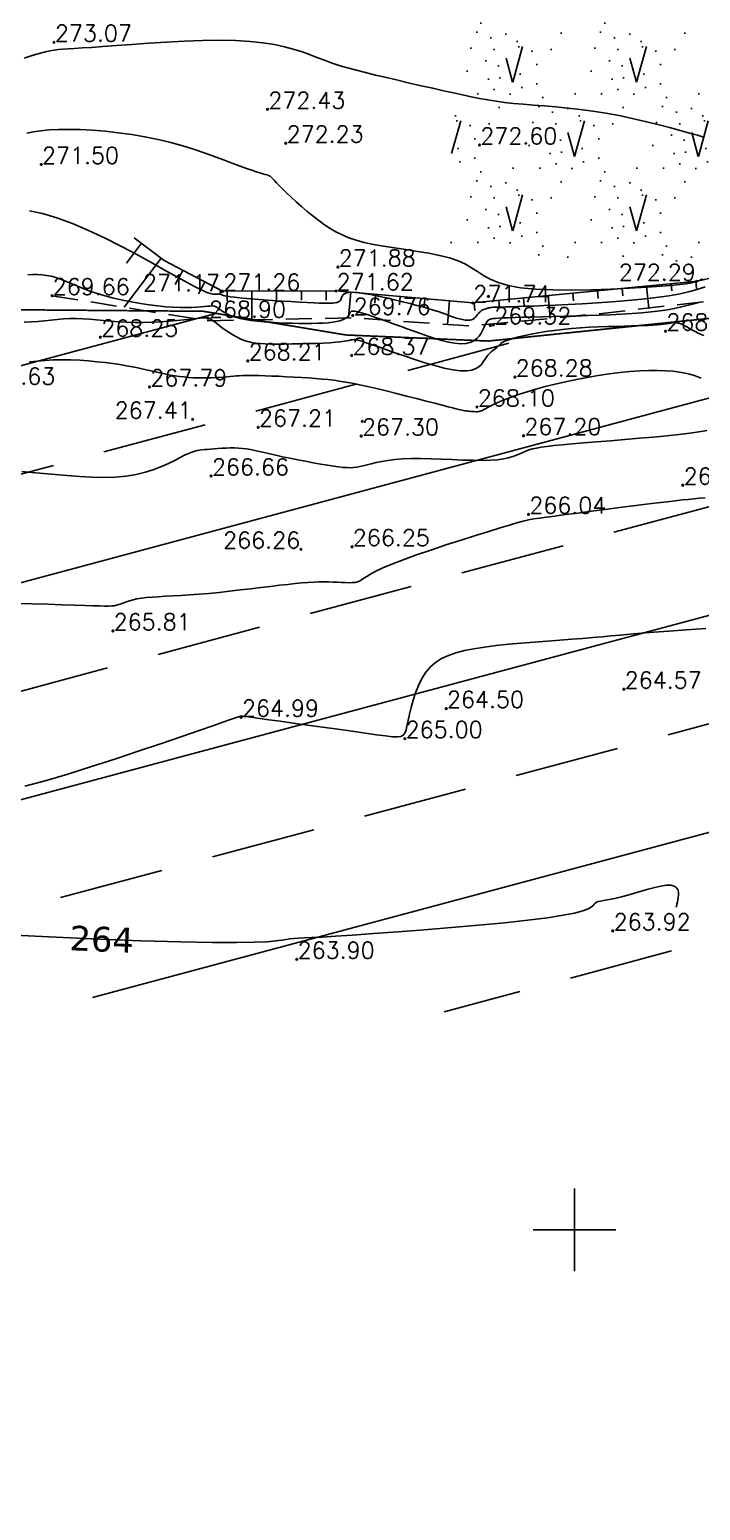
# Model space of a CAD drawing. Extents: x 524954 to 526204, y 9523489 to 9524010.
# Drawn here: x 525867 to 525907.6, y 9523583 to 9523672.7 of the extents above; entities that cross this region are included whole.
import ezdxf
from ezdxf.enums import TextEntityAlignment as Align

# ---------------------------------------------------------------- set-up
doc = ezdxf.new("R2010")
doc.units = 0
doc.header["$PDMODE"] = 33
doc.header["$PDSIZE"] = 0.1
doc.linetypes.add('ACAD_ISO12W100', pattern=[21, 12, -3, 0, -3, 0, -3])
doc.linetypes.add('CACHE2', pattern=[4.7625, 3.175, -1.5875])
for name, color, linetype in [('Bas_Talus', 40, 'CACHE2'), ('Bord Fleuve', 4, 'ACAD_ISO12W100'), ('Carroyage', 7, 'Continuous'), ('CN_01_00', 3, 'Continuous'), ('CN_02_00', 4, 'Continuous'), ('CN_05_00', 6, 'Continuous'), ('CN_10_00', 1, 'Continuous'), ('Cotation Courbes de niveau', 7, 'Continuous'), ('Haut_Talus', 30, 'Continuous'), ('Talus', 2, 'Continuous'), ('TopoAlt', 3, 'Continuous'), ('TOPOJIS', 7, 'Continuous'), ('Végétation_Plantation', 70, 'Continuous')]:
    doc.layers.add(name, color=color, linetype=linetype)
doc.styles.add('Simplex 1.0', font='Simplex.shx', dxfattribs={"width": 0.99, "height": 1})
doc.styles.add('Verdana 1.0', font='verdana.ttf', dxfattribs={"width": 0.99, "height": 1})

# ---------------------------------------------------------------- blocks, each defined once
blk = doc.blocks.new('TCPOINT M')
at = {"color": 0}
blk.add_point((0, 0), dxfattribs=at)
at = {"layer": 'TopoAlt', "style": 'Simplex 1.0', "width": 0.99}
blk.add_attdef('ALT', (0.15, 0.15), '', height=1, dxfattribs=at)

msp = doc.modelspace()

# ---------------------------------------------------------------- hatches: boundary and pattern name
at = {"layer": 'Bord Fleuve', "ltscale": 0.5}
h = msp.add_hatch(dxfattribs=at)
h.set_pattern_fill('ANSI33', color=256, scale=2, angle=330, style=0)
h.paths.add_polyline_path([(526101.715, 9523771.778), (526101.498, 9523728.689), (526067.042, 9523702.1), (526048.223, 9523678.528), (526031.816, 9523676.184), (526027.837, 9523671.249), (526016.46, 9523661.911), (526012.684, 9523655.259), (526010.342, 9523652.337), (526009.349, 9523649.826), (526002.836, 9523644.901), (526001.359, 9523638.704), (525998.552, 9523634.868), (525992.641, 9523630.59), (525971.373, 9523621.771), (525946.333, 9523622.282), (525936.503, 9523619.892), (525930.695, 9523617.923), (525919.699, 9523615.395), (525895.841, 9523612.948), (525885.599, 9523613.628), (525875.196, 9523613.421), (525867.372, 9523614.558), (525859.164, 9523613.749), (525850.68, 9523611.584), (525842.877, 9523609.413), (525834.137, 9523605.724), (525821.783, 9523602.11), (525815.903, 9523600.185), (525796.184, 9523594.113), (525774.026, 9523585.199), (525767.099, 9523581.761), (525763.989, 9523580.32), (525760.33, 9523578.539), (525748.039, 9523572.413), (525744.059, 9523571.766), (525739.195, 9523569.005), (525726.381, 9523563.785), (525719.788, 9523561.814), (525707.248, 9523554.536), (525700.147, 9523552.212), (525692.212, 9523549.16), (525674.921, 9523545.702), (525662.522, 9523542.332), (525644.942, 9523541.016), (525635.899, 9523540.053), (525621.612, 9523536.522), (525609.298, 9523533.789), (525593.484, 9523529.477), (525590.482, 9523529.837), (525587.338, 9523528.188), (525575.413, 9523524.864), (525573.541, 9523524.376), (525537.559, 9523507.804), (525536.053, 9523507.312), (525509.961, 9523500.658), (525472.702, 9523501.018), (525453.195, 9523495.13), (525425.264, 9523493.316), (525409.725, 9523500.229), (525383.624, 9523517.145), (525374.857, 9523528.592), (525397.503, 9523550.219), (525408.728, 9523544.096), (525423.511, 9523536.311), (525445.736, 9523537.578), (525453.966, 9523539.782), (525464.454, 9523546.087), (525473.153, 9523547.827), (525482.046, 9523548.599), (525491.438, 9523548.246), (525499.251, 9523546.152), (525510.455, 9523545.914), (525524.182, 9523548.573), (525533.752, 9523550.446), (525539.312, 9523550.42), (525543.959, 9523554.529), (525548.966, 9523556.567), (525556.157, 9523559.482), (525565.701, 9523562.659), (525575.687, 9523565.927), (525586.045, 9523569.089), (525592.726, 9523570.833), (525599.232, 9523573.013), (525615.849, 9523577.326), (525625.16, 9523582.583), (525628.685, 9523586.517), (525632.523, 9523586.625), (525648.079, 9523583.088), (525655.429, 9523583.638), (525665.347, 9523586.334), (525670.505, 9523587.365), (525674.974, 9523592.31), (525681.363, 9523595.427), (525690.374, 9523596.897), (525696.726, 9523596.667), (525703.112, 9523600.372), (525712.502, 9523603.181), (525720.951, 9523606.622), (525729.973, 9523611.744), (525735.094, 9523612.577), (525741.896, 9523615.967), (525746.088, 9523618.007), (525749.05, 9523619.379), (525756.94, 9523623.296), (525766.831, 9523627.898), (525804.249, 9523638.101), (525817.576, 9523642.025), (525828.432, 9523644.919), (525839.805, 9523649.896), (525846.166, 9523651.166), (525855.839, 9523655.822), (525867.776, 9523655.711), (525877.503, 9523655.632), (525886.144, 9523654.198), (525894.786, 9523653.829), (525911.157, 9523655.506), (525918.652, 9523656.801), (525925.004, 9523658.249), (525933.183, 9523660.832), (525939.613, 9523663.374), (525944.509, 9523665.893), (525950.393, 9523669.022), (525957.623, 9523672.73), (525962.986, 9523676.276), (525970.165, 9523679.965), (525973.599, 9523682.924), (525976.261, 9523684.646), (525980.145, 9523686.246), (525987.591, 9523689.162), (525991.967, 9523692.966), (525998.543, 9523697.851), (526003.542, 9523703.73), (526012.581, 9523711.677), (526026.66, 9523716.709), (526030.85, 9523726.011), (526046.387, 9523740.613), (526052.355, 9523745.599), (526061.927, 9523759.011), (526073.275, 9523760.379), (526077.818, 9523761.95), (526083.981, 9523762.217)])
h.paths.add_polyline_path([(525512.661, 9523516.101), (525534.357, 9523523.257), (525535.319, 9523520.342), (525513.623, 9523513.186)], flags=24)
h.paths.add_polyline_path([(525743.331, 9523593.045), (525764.315, 9523602.078), (525765.529, 9523599.259), (525744.545, 9523590.226)], flags=24)
h.paths.add_polyline_path([(525983.194, 9523662.071), (526001.508, 9523675.73), (526003.343, 9523673.269), (525985.029, 9523659.611)], flags=24)
at = {"layer": 'Végétation_Plantation', "linetype": 'CACHE2', "ltscale": 0.5}
h = msp.add_hatch(dxfattribs=at)
h.set_pattern_fill('BROUSS', color=256, scale=1.5, style=0)
h.set_pattern_definition([(74.475889, (0, 0), (-3.750000001, 13.500000005), [2.25, -11.761156275]), (74.475889, (3.75, 4.5), (-3.750000001, 13.500000005), [2.25, -11.761156275]), (74.475889, (7.5, 9), (-3.750000001, 13.500000005), [2.25, -11.761156275]), (105.524111, (0, 0), (-7.500000003, 4e-10), [1.5, -12.511156275]), (105.524111, (3.75, 4.5), (-7.500000003, 4e-10), [1.5, -12.511156275]), (105.524111, (7.5, 9), (-7.500000003, 4e-10), [1.5, -12.511156275]), (0, (0.453, 0.484), (3.75, 4.5), [0, -7.5]), (0, (1.468, 1.072), (3.75, 4.5), [0, -7.5]), (0, (1.1713, 1.8804), (3.75, 4.5), [0, -7.5]), (0, (2.327, 1.9907), (3.75, 4.5), [0, -7.5]), (0, (1.64, 3.7912), (3.75, 4.5), [0, -7.5]), (0, (0.3684, 2.1545), (3.75, 4.5), [0, -7.5]), (0, (0.281, 2.4684), (3.75, 4.5), [0, -7.5]), (0, (0.0314, 3.7912), (3.75, 4.5), [0, -7.5]), (0, (-0.7807, 0.2634), (3.75, 4.5), [0, -7.5]), (0, (-0.8588, 0.9984), (3.75, 4.5), [0, -7.5]), (0, (-1.468, 0.19), (3.75, 4.5), [0, -7.5]), (0, (-1.624, 1.2924), (3.75, 4.5), [0, -7.5]), (0, (-1.1242, 1.9905), (3.75, 4.5), [0, -7.5]), (0, (-1.3274, 2.6888), (3.75, 4.5), [0, -7.5]), (0, (-1.9207, 3.5707), (3.75, 4.5), [0, -7.5]), (0, (-0.406, 2.9085), (3.75, 4.5), [0, -7.5]), (0, (-2.53, 2.064), (3.75, 4.5), [0, -7.5]), (0, (-2.7485, 0.6675), (3.75, 4.5), [0, -7.5]), (0, (-1.1235, -0.4347), (3.75, 4.5), [0, -7.5]), (0, (-0.156, -0.7287), (3.75, 4.5), [0, -7.5]), (0, (-0.812, -1.537), (3.75, 4.5), [0, -7.5]), (0, (1.5774, -1.4635), (3.75, 4.5), [0, -7.5]), (0, (0.5466, -0.3245), (3.75, 4.5), [0, -7.5]), (0, (1.468, -0.104), (3.75, 4.5), [0, -7.5])])
h.paths.add_polyline_path([(525951.566, 9523680.225), (525950.037, 9523690.437), (525933.18, 9523690.145), (525919.733, 9523691.118), (525906.384, 9523691.312), (525897.403, 9523692.282), (525894.772, 9523682.066), (525892.628, 9523668.736), (525892.432, 9523659.076), (525903.818, 9523658.766), (525911.909, 9523658.492), (525923.035, 9523660.751), (525931.949, 9523662.737), (525939.231, 9523671.215), (525945.813, 9523673.604), (525952.181, 9523677.416)])

# ---------------------------------------------------------------- linework, layer by layer
at = {"layer": 'Bas_Talus', "ltscale": 0.5, "flags": 128}
msp.add_lwpolyline([(525868.339, 9523656.577), (525877.744, 9523655.063), (525886.609, 9523655.237), (525893.634, 9523654.739), (525901.314, 9523655.465), (525912.972, 9523656.796), (525918.781, 9523658.159), (525925.645, 9523660.086), (525933.631, 9523662.434), (525942.875, 9523667.301), (525945.639, 9523670.2), (525949.012, 9523672.905), (525956.673, 9523675.59), (525961.547, 9523678.515), (525971.16, 9523682.992), (525975.569, 9523685.823), (525979.78, 9523688.287)], dxfattribs=at)
at = {"layer": 'Bord Fleuve', "ltscale": 0.35, "flags": 128}
msp.add_lwpolyline([(525394.875, 9523547.688, 0.1, 0.1, 0), (525407.137, 9523541.702, 0.1, 0.1, 0), (525423.511, 9523536.311, 0.1, 0.1, 0), (525445.736, 9523537.578, 0.1, 0.1, 0), (525453.966, 9523539.782, 0.1, 0.1, 0), (525464.454, 9523546.087, 0.1, 0.1, 0), (525473.153, 9523547.827, 0.1, 0.1, 0), (525482.046, 9523548.599, 0.1, 0.1, 0), (525491.438, 9523548.246, 0.1, 0.1, 0), (525499.251, 9523546.152, 0.1, 0.1, 0), (525510.455, 9523545.914, 0.1, 0.1, 0), (525524.182, 9523548.573, 0.1, 0.1, 0), (525533.752, 9523550.446, 0.1, 0.1, 0), (525539.312, 9523550.42, 0.1, 0.1, 0), (525543.959, 9523554.529, 0.1, 0.1, 0), (525548.966, 9523556.567, 0.1, 0.1, 0), (525556.157, 9523559.482, 0.1, 0.1, 0), (525565.701, 9523562.659, 0.1, 0.1, 0), (525575.687, 9523565.927, 0.1, 0.1, 0), (525586.045, 9523569.089, 0.1, 0.1, 0), (525592.726, 9523570.833, 0.1, 0.1, 0), (525599.232, 9523573.013, 0.1, 0.1, 0), (525615.849, 9523577.326, 0.1, 0.1, 0), (525625.16, 9523582.583, 0.1, 0.1, 0), (525628.685, 9523586.517, 0.1, 0.1, 0), (525632.523, 9523586.625, 0.1, 0.1, 0), (525648.079, 9523583.088, 0.1, 0.1, 0), (525655.429, 9523583.638, 0.1, 0.1, 0), (525665.347, 9523586.334, 0.1, 0.1, 0), (525670.505, 9523587.365, 0.1, 0.1, 0), (525674.974, 9523592.31, 0.1, 0.1, 0), (525674.974, 9523592.31, 0.1, 0.1, 0), (525681.363, 9523595.427, 0.1, 0.1, 0), (525681.363, 9523595.427, 0.1, 0.1, 0), (525690.374, 9523596.897, 0.1, 0.1, 0), (525696.726, 9523596.667, 0.1, 0.1, 0), (525703.112, 9523600.372, 0.1, 0.1, 0), (525712.502, 9523603.181, 0.1, 0.1, 0), (525712.502, 9523603.181, 0.1, 0.1, 0), (525720.951, 9523606.622, 0.1, 0.1, 0), (525729.973, 9523611.744, 0.1, 0.1, 0), (525735.094, 9523612.577, 0.1, 0.1, 0), (525741.896, 9523615.967, 0.1, 0.1, 0), (525746.088, 9523618.007, 0.1, 0.1, 0), (525749.05, 9523619.379, 0.1, 0.1, 0), (525756.94, 9523623.296, 0.1, 0.1, 0), (525766.831, 9523627.898, 0.1, 0.1, 0), (525804.249, 9523638.101, 0.1, 0.1, 0), (525817.576, 9523642.025, 0.1, 0.1, 0), (525828.432, 9523644.919, 0.1, 0.1, 0), (525839.805, 9523649.896, 0.1, 0.1, 0), (525846.166, 9523651.166, 0.1, 0.1, 0), (525855.839, 9523655.822, 0.1, 0.1, 0), (525867.776, 9523655.711, 0.1, 0.1, 0), (525877.503, 9523655.632, 0.1, 0.1, 0), (525886.144, 9523654.198, 0.1, 0.1, 0), (525894.786, 9523653.829, 0.1, 0.1, 0), (525911.157, 9523655.506, 0.1, 0.1, 0), (525918.652, 9523656.801, 0.1, 0.1, 0), (525925.004, 9523658.249, 0.1, 0.1, 0), (525933.183, 9523660.832, 0.1, 0.1, 0), (525939.613, 9523663.374, 0.1, 0.1, 0), (525944.509, 9523665.893, 0.1, 0.1, 0), (525950.393, 9523669.022, 0.1, 0.1, 0), (525957.623, 9523672.73, 0.1, 0.1, 0), (525962.986, 9523676.276, 0.1, 0.1, 0), (525970.165, 9523679.965, 0.1, 0.1, 0), (525970.165, 9523679.965, 0.1, 0.1, 0), (525973.599, 9523682.924, 0.1, 0.1, 0), (525976.261, 9523684.646, 0.1, 0.1, 0), (525980.145, 9523686.246, 0.1, 0.1, 0), (525987.591, 9523689.162, 0.1, 0.1, 0), (525991.967, 9523692.966, 0.1, 0.1, 0), (525998.543, 9523697.851, 0.1, 0.1, 0), (526003.542, 9523703.73, 0.1, 0.1, 0), (526012.581, 9523711.677, 0.1, 0.1, 0), (526026.66, 9523716.709, 0.1, 0.1, 0), (526030.85, 9523726.011, 0.1, 0.1, 0), (526046.387, 9523740.613, 0.1, 0.1, 0), (526052.355, 9523745.599, 0.1, 0.1, 0), (526061.927, 9523759.011, 0.1, 0.1, 0), (526073.275, 9523760.379, 0.1, 0.1, 0), (526077.818, 9523761.95, 0.1, 0.1, 0), (526083.981, 9523762.217, 0.1, 0.1, 0), (526101.715, 9523771.778, 0, 0, 0)], format="xyseb", dxfattribs=at)
at = {"layer": 'Carroyage'}
for p, q in [((525900, 9523597.5), (525900, 9523602.5)), ((525897.5, 9523600), (525902.5, 9523600))]:
    msp.add_line(p, q, dxfattribs=at)
at = {"layer": 'CN_01_00', "flags": 128}
for points, elevation in [([(525866.66, 9523670.965), (525867.012, 9523671.079), (525867.344, 9523671.182), (525867.655, 9523671.272), (525867.947, 9523671.349), (525868.219, 9523671.411), (525868.473, 9523671.457), (525868.729, 9523671.49), (525869.005, 9523671.514), (525869.323, 9523671.535), (525869.703, 9523671.555), (525870.165, 9523671.58), (525870.731, 9523671.613), (525871.42, 9523671.66), (525872.245, 9523671.721), (525873.184, 9523671.792), (525874.205, 9523671.867), (525875.277, 9523671.937), (525876.371, 9523671.996), (525877.455, 9523672.037), (525878.498, 9523672.052), (525879.469, 9523672.035), (525880.344, 9523671.981), (525881.124, 9523671.894), (525881.816, 9523671.782), (525882.426, 9523671.651), (525882.962, 9523671.509), (525883.431, 9523671.362), (525883.839, 9523671.217), (525884.194, 9523671.082), (525884.504, 9523670.961), (525884.785, 9523670.853), (525885.053, 9523670.752), (525885.326, 9523670.656), (525885.619, 9523670.559), (525885.95, 9523670.459), (525886.336, 9523670.35), (525886.793, 9523670.228), (525887.332, 9523670.092), (525887.942, 9523669.943), (525888.603, 9523669.784), (525889.299, 9523669.621), (525890.011, 9523669.456), (525890.721, 9523669.293), (525891.41, 9523669.136), (525892.062, 9523668.988), (525892.662, 9523668.854), (525893.218, 9523668.732), (525893.743, 9523668.622), (525894.248, 9523668.523), (525894.745, 9523668.435), (525895.247, 9523668.356), (525895.766, 9523668.286), (525896.315, 9523668.225), (525896.902, 9523668.17), (525897.527, 9523668.118), (525898.188, 9523668.066), (525898.88, 9523668.008), (525899.6, 9523667.939), (525900.346, 9523667.857), (525901.114, 9523667.757), (525901.9, 9523667.633), (525902.7, 9523667.485), (525903.501, 9523667.316), (525904.286, 9523667.135), (525905.041, 9523666.948), (525905.75, 9523666.763), (525906.398, 9523666.587), (525906.97, 9523666.427), (525907.45, 9523666.291), (525907.827, 9523666.183)], 273), ([(525866.979, 9523661.711), (525867.777, 9523661.547), (525868.644, 9523661.297), (525869.579, 9523660.953), (525870.56, 9523660.532), (525871.562, 9523660.058), (525872.558, 9523659.553), (525873.521, 9523659.041), (525874.426, 9523658.544), (525875.245, 9523658.086), (525875.952, 9523657.69), (525876.529, 9523657.374), (525876.984, 9523657.133), (525877.334, 9523656.956), (525877.596, 9523656.833), (525877.786, 9523656.754), (525877.921, 9523656.709), (525878.017, 9523656.687), (525878.091, 9523656.678), (525878.157, 9523656.673), (525878.217, 9523656.671), (525878.271, 9523656.67), (525878.321, 9523656.671), (525878.365, 9523656.672), (525878.404, 9523656.674), (525878.438, 9523656.676), (525878.468, 9523656.677), (525878.492, 9523656.678), (525878.513, 9523656.677), (525878.531, 9523656.674), (525878.547, 9523656.671), (525878.562, 9523656.665), (525878.577, 9523656.658), (525878.592, 9523656.648), (525878.609, 9523656.637), (525878.63, 9523656.623), (525878.664, 9523656.606), (525878.722, 9523656.587), (525878.814, 9523656.565), (525878.95, 9523656.54), (525879.142, 9523656.513), (525879.399, 9523656.482), (525879.732, 9523656.448), (525880.146, 9523656.411), (525880.628, 9523656.372), (525881.156, 9523656.332), (525881.711, 9523656.292), (525882.273, 9523656.254), (525882.823, 9523656.218), (525883.341, 9523656.187), (525883.806, 9523656.161), (525884.203, 9523656.142), (525884.536, 9523656.128), (525884.81, 9523656.12), (525885.034, 9523656.118), (525885.214, 9523656.12), (525885.357, 9523656.127), (525885.471, 9523656.139), (525885.562, 9523656.154), (525885.636, 9523656.173), (525885.697, 9523656.196), (525885.746, 9523656.224), (525885.786, 9523656.256), (525885.818, 9523656.294), (525885.843, 9523656.338), (525885.865, 9523656.388), (525885.885, 9523656.445), (525885.906, 9523656.509), (525885.937, 9523656.576), (525885.987, 9523656.64), (525886.065, 9523656.697), (525886.182, 9523656.743), (525886.347, 9523656.773), (525886.57, 9523656.781), (525886.86, 9523656.763), (525887.222, 9523656.717), (525887.644, 9523656.645), (525888.108, 9523656.553), (525888.597, 9523656.447), (525889.093, 9523656.333), (525889.58, 9523656.214), (525890.039, 9523656.098), (525890.453, 9523655.989), (525890.809, 9523655.892), (525891.113, 9523655.806), (525891.372, 9523655.728), (525891.595, 9523655.658), (525891.792, 9523655.593), (525891.971, 9523655.531), (525892.142, 9523655.471), (525892.312, 9523655.409), (525892.488, 9523655.346), (525892.67, 9523655.283), (525892.853, 9523655.224), (525893.033, 9523655.172), (525893.208, 9523655.129), (525893.372, 9523655.099), (525893.522, 9523655.085), (525893.654, 9523655.09), (525893.767, 9523655.116), (525893.861, 9523655.16), (525893.941, 9523655.218), (525894.009, 9523655.285), (525894.07, 9523655.359), (525894.126, 9523655.434), (525894.181, 9523655.506), (525894.238, 9523655.572), (525894.3, 9523655.627), (525894.365, 9523655.674), (525894.433, 9523655.711), (525894.5, 9523655.742), (525894.566, 9523655.766), (525894.628, 9523655.786), (525894.684, 9523655.801), (525894.733, 9523655.815), (525894.775, 9523655.827), (525894.814, 9523655.837), (525894.858, 9523655.847), (525894.912, 9523655.856), (525894.985, 9523655.864), (525895.082, 9523655.871), (525895.21, 9523655.878), (525895.377, 9523655.885), (525895.588, 9523655.891), (525895.85, 9523655.898), (525896.169, 9523655.907), (525896.551, 9523655.918), (525897.002, 9523655.932), (525897.529, 9523655.951), (525898.137, 9523655.975), (525898.833, 9523656.005), (525899.618, 9523656.042), (525900.472, 9523656.087), (525901.372, 9523656.141), (525902.294, 9523656.204), (525903.214, 9523656.278), (525904.108, 9523656.363), (525904.952, 9523656.461), (525905.723, 9523656.572), (525906.401, 9523656.697), (525906.988, 9523656.831), (525907.492, 9523656.97), (525907.919, 9523657.109)], 271), ([(525866.648, 9523654.965), (525867.077, 9523654.987), (525867.49, 9523655.02), (525867.888, 9523655.058), (525868.277, 9523655.099), (525868.66, 9523655.137), (525869.041, 9523655.168), (525869.424, 9523655.189), (525869.813, 9523655.195), (525870.21, 9523655.183), (525870.618, 9523655.157), (525871.037, 9523655.121), (525871.47, 9523655.08), (525871.917, 9523655.038), (525872.38, 9523655.001), (525872.86, 9523654.971), (525873.358, 9523654.955), (525873.873, 9523654.956), (525874.397, 9523654.971), (525874.916, 9523654.997), (525875.421, 9523655.032), (525875.898, 9523655.072), (525876.337, 9523655.113), (525876.726, 9523655.153), (525877.054, 9523655.188), (525877.312, 9523655.215), (525877.511, 9523655.232), (525877.662, 9523655.237), (525877.779, 9523655.229), (525877.875, 9523655.204), (525877.963, 9523655.161), (525878.055, 9523655.098), (525878.165, 9523655.013), (525878.304, 9523654.905), (525878.468, 9523654.778), (525878.654, 9523654.639), (525878.857, 9523654.494), (525879.074, 9523654.347), (525879.298, 9523654.205), (525879.526, 9523654.075), (525879.753, 9523653.961), (525879.977, 9523653.868), (525880.203, 9523653.795), (525880.437, 9523653.74), (525880.687, 9523653.7), (525880.959, 9523653.673), (525881.261, 9523653.656), (525881.6, 9523653.648), (525881.982, 9523653.646), (525882.411, 9523653.647), (525882.876, 9523653.652), (525883.36, 9523653.66), (525883.848, 9523653.672), (525884.325, 9523653.687), (525884.776, 9523653.706), (525885.185, 9523653.728), (525885.537, 9523653.754), (525885.82, 9523653.783), (525886.042, 9523653.814), (525886.214, 9523653.844), (525886.347, 9523653.872), (525886.452, 9523653.895), (525886.542, 9523653.911), (525886.626, 9523653.918), (525886.716, 9523653.914), (525886.823, 9523653.897), (525886.955, 9523653.865), (525887.119, 9523653.817), (525887.322, 9523653.751), (525887.571, 9523653.665), (525887.875, 9523653.559), (525888.239, 9523653.429), (525888.671, 9523653.275), (525889.174, 9523653.098), (525889.732, 9523652.905), (525890.325, 9523652.707), (525890.932, 9523652.516), (525891.534, 9523652.341), (525892.109, 9523652.194), (525892.638, 9523652.086), (525893.1, 9523652.026), (525893.48, 9523652.023), (525893.785, 9523652.07), (525894.026, 9523652.157), (525894.214, 9523652.274), (525894.36, 9523652.412), (525894.477, 9523652.56), (525894.575, 9523652.71), (525894.667, 9523652.85), (525894.76, 9523652.974), (525894.856, 9523653.082), (525894.951, 9523653.175), (525895.044, 9523653.255), (525895.133, 9523653.325), (525895.214, 9523653.387), (525895.287, 9523653.442), (525895.348, 9523653.492), (525895.396, 9523653.541), (525895.44, 9523653.588), (525895.488, 9523653.635), (525895.547, 9523653.684), (525895.628, 9523653.736), (525895.739, 9523653.792), (525895.888, 9523653.853), (525896.084, 9523653.921), (525896.334, 9523653.996), (525896.636, 9523654.077), (525896.985, 9523654.161), (525897.376, 9523654.245), (525897.805, 9523654.327), (525898.268, 9523654.405), (525898.76, 9523654.476), (525899.276, 9523654.538), (525899.813, 9523654.589), (525900.361, 9523654.629), (525900.913, 9523654.661), (525901.459, 9523654.685), (525901.992, 9523654.704), (525902.503, 9523654.719), (525902.984, 9523654.731), (525903.426, 9523654.742), (525903.822, 9523654.753), (525904.175, 9523654.765), (525904.487, 9523654.778), (525904.762, 9523654.792), (525905.003, 9523654.808), (525905.214, 9523654.826), (525905.398, 9523654.846), (525905.558, 9523654.869), (525905.699, 9523654.894), (525905.825, 9523654.918), (525905.943, 9523654.936), (525906.059, 9523654.944), (525906.177, 9523654.937), (525906.306, 9523654.912), (525906.449, 9523654.863), (525906.613, 9523654.787), (525906.803, 9523654.682), (525907.021, 9523654.556), (525907.266, 9523654.42), (525907.539, 9523654.286), (525907.842, 9523654.165)], 269), ([(525866.513, 9523645.924), (525867.148, 9523645.872), (525867.826, 9523645.809), (525868.536, 9523645.742), (525869.268, 9523645.677), (525870.01, 9523645.622), (525870.749, 9523645.584), (525871.473, 9523645.571), (525872.171, 9523645.59), (525872.832, 9523645.647), (525873.444, 9523645.748), (525874.007, 9523645.886), (525874.521, 9523646.05), (525874.986, 9523646.23), (525875.405, 9523646.416), (525875.776, 9523646.598), (525876.101, 9523646.767), (525876.381, 9523646.911), (525876.617, 9523647.023), (525876.816, 9523647.106), (525876.989, 9523647.165), (525877.143, 9523647.204), (525877.287, 9523647.229), (525877.431, 9523647.245), (525877.583, 9523647.255), (525877.752, 9523647.266), (525877.945, 9523647.281), (525878.159, 9523647.299), (525878.39, 9523647.318), (525878.634, 9523647.336), (525878.886, 9523647.35), (525879.142, 9523647.358), (525879.397, 9523647.359), (525879.647, 9523647.35), (525879.889, 9523647.329), (525880.129, 9523647.297), (525880.373, 9523647.255), (525880.629, 9523647.202), (525880.902, 9523647.141), (525881.202, 9523647.071), (525881.533, 9523646.994), (525881.903, 9523646.911), (525882.317, 9523646.822), (525882.763, 9523646.729), (525883.229, 9523646.636), (525883.703, 9523646.545), (525884.17, 9523646.458), (525884.619, 9523646.378), (525885.035, 9523646.308), (525885.406, 9523646.249), (525885.723, 9523646.205), (525885.993, 9523646.176), (525886.225, 9523646.16), (525886.431, 9523646.158), (525886.62, 9523646.169), (525886.805, 9523646.192), (525886.994, 9523646.227), (525887.2, 9523646.275), (525887.43, 9523646.333), (525887.691, 9523646.398), (525887.985, 9523646.466), (525888.318, 9523646.533), (525888.693, 9523646.596), (525889.113, 9523646.649), (525889.584, 9523646.689), (525890.108, 9523646.712), (525890.687, 9523646.715), (525891.306, 9523646.702), (525891.949, 9523646.679), (525892.598, 9523646.651), (525893.236, 9523646.624), (525893.847, 9523646.604), (525894.413, 9523646.596), (525894.917, 9523646.606), (525895.346, 9523646.637), (525895.707, 9523646.688), (525896.011, 9523646.754), (525896.269, 9523646.83), (525896.491, 9523646.913), (525896.688, 9523646.999), (525896.872, 9523647.083), (525897.052, 9523647.161), (525897.241, 9523647.231), (525897.451, 9523647.292), (525897.694, 9523647.347), (525897.983, 9523647.398), (525898.331, 9523647.447), (525898.75, 9523647.495), (525899.253, 9523647.546), (525899.853, 9523647.6), (525900.556, 9523647.659), (525901.342, 9523647.723), (525902.185, 9523647.791), (525903.059, 9523647.863), (525903.938, 9523647.938), (525904.796, 9523648.014), (525905.605, 9523648.093), (525906.341, 9523648.172), (525906.984, 9523648.25), (525907.54, 9523648.328), (525908.024, 9523648.403)], 267)]:
    msp.add_lwpolyline(points, dxfattribs=dict(at, elevation=elevation))
at = {"layer": 'CN_02_00', "flags": 128}
for points, elevation in [([(525866.815, 9523666.428), (525867.226, 9523666.506), (525867.674, 9523666.569), (525868.171, 9523666.617), (525868.729, 9523666.644), (525869.358, 9523666.651), (525870.048, 9523666.635), (525870.787, 9523666.596), (525871.562, 9523666.533), (525872.361, 9523666.447), (525873.17, 9523666.336), (525873.977, 9523666.2), (525874.77, 9523666.038), (525875.537, 9523665.852), (525876.272, 9523665.647), (525876.97, 9523665.43), (525877.627, 9523665.209), (525878.237, 9523664.99), (525878.797, 9523664.781), (525879.301, 9523664.589), (525879.744, 9523664.421), (525880.125, 9523664.283), (525880.446, 9523664.171), (525880.713, 9523664.084), (525880.932, 9523664.016), (525881.109, 9523663.965), (525881.249, 9523663.925), (525881.358, 9523663.895), (525881.441, 9523663.868), (525881.505, 9523663.843), (525881.558, 9523663.813), (525881.607, 9523663.773), (525881.662, 9523663.719), (525881.731, 9523663.644), (525881.822, 9523663.544), (525881.944, 9523663.414), (525882.104, 9523663.247), (525882.31, 9523663.042), (525882.556, 9523662.803), (525882.836, 9523662.54), (525883.143, 9523662.259), (525883.47, 9523661.969), (525883.811, 9523661.678), (525884.157, 9523661.394), (525884.503, 9523661.125), (525884.845, 9523660.877), (525885.188, 9523660.651), (525885.543, 9523660.445), (525885.919, 9523660.258), (525886.325, 9523660.089), (525886.771, 9523659.937), (525887.266, 9523659.8), (525887.819, 9523659.678), (525888.436, 9523659.568), (525889.1, 9523659.465), (525889.791, 9523659.364), (525890.49, 9523659.259), (525891.175, 9523659.146), (525891.827, 9523659.018), (525892.425, 9523658.87), (525892.95, 9523658.696), (525893.389, 9523658.494), (525893.769, 9523658.271), (525894.123, 9523658.037), (525894.487, 9523657.802), (525894.895, 9523657.577), (525895.381, 9523657.371), (525895.98, 9523657.195), (525896.726, 9523657.058), (525897.641, 9523656.969), (525898.692, 9523656.922), (525899.833, 9523656.911), (525901.018, 9523656.929), (525902.201, 9523656.969), (525903.337, 9523657.024), (525904.38, 9523657.087), (525905.283, 9523657.152), (525906.013, 9523657.213), (525906.583, 9523657.273), (525907.018, 9523657.337), (525907.343, 9523657.409), (525907.584, 9523657.495), (525907.766, 9523657.599)], 272), ([(525866.975, 9523652.563), (525867.442, 9523652.616), (525867.931, 9523652.657), (525868.438, 9523652.684), (525868.959, 9523652.692), (525869.49, 9523652.684), (525870.022, 9523652.661), (525870.548, 9523652.626), (525871.062, 9523652.58), (525871.557, 9523652.526), (525872.025, 9523652.465), (525872.46, 9523652.401), (525872.856, 9523652.334), (525873.218, 9523652.266), (525873.55, 9523652.198), (525873.858, 9523652.13), (525874.149, 9523652.063), (525874.427, 9523651.998), (525874.698, 9523651.936), (525874.968, 9523651.877), (525875.242, 9523651.822), (525875.518, 9523651.772), (525875.798, 9523651.727), (525876.078, 9523651.687), (525876.36, 9523651.654), (525876.64, 9523651.627), (525876.92, 9523651.608), (525877.197, 9523651.595), (525877.47, 9523651.591), (525877.739, 9523651.593), (525878, 9523651.601), (525878.253, 9523651.614), (525878.496, 9523651.629), (525878.727, 9523651.647), (525878.945, 9523651.665), (525879.147, 9523651.683), (525879.334, 9523651.699), (525879.513, 9523651.713), (525879.692, 9523651.725), (525879.88, 9523651.734), (525880.086, 9523651.74), (525880.318, 9523651.742), (525880.585, 9523651.741), (525880.895, 9523651.735), (525881.255, 9523651.725), (525881.656, 9523651.71), (525882.087, 9523651.692), (525882.537, 9523651.67), (525882.996, 9523651.646), (525883.452, 9523651.619), (525883.894, 9523651.591), (525884.312, 9523651.561), (525884.698, 9523651.53), (525885.061, 9523651.495), (525885.413, 9523651.455), (525885.767, 9523651.406), (525886.136, 9523651.346), (525886.531, 9523651.273), (525886.967, 9523651.184), (525887.454, 9523651.077), (525888.001, 9523650.95), (525888.592, 9523650.807), (525889.209, 9523650.655), (525889.831, 9523650.499), (525890.438, 9523650.345), (525891.012, 9523650.197), (525891.532, 9523650.062), (525891.979, 9523649.946), (525892.338, 9523649.851), (525892.616, 9523649.778), (525892.829, 9523649.723), (525892.987, 9523649.682), (525893.105, 9523649.653), (525893.196, 9523649.633), (525893.272, 9523649.619), (525893.348, 9523649.607), (525893.433, 9523649.596), (525893.527, 9523649.585), (525893.627, 9523649.575), (525893.729, 9523649.566), (525893.831, 9523649.559), (525893.929, 9523649.553), (525894.02, 9523649.55), (525894.101, 9523649.55), (525894.17, 9523649.554), (525894.23, 9523649.563), (525894.288, 9523649.577), (525894.349, 9523649.6), (525894.419, 9523649.632), (525894.502, 9523649.674), (525894.605, 9523649.729), (525894.733, 9523649.797), (525894.892, 9523649.88), (525895.084, 9523649.976), (525895.313, 9523650.085), (525895.583, 9523650.204), (525895.896, 9523650.333), (525896.257, 9523650.47), (525896.668, 9523650.614), (525897.133, 9523650.763), (525897.652, 9523650.915), (525898.22, 9523651.068), (525898.825, 9523651.219), (525899.46, 9523651.365), (525900.114, 9523651.503), (525900.779, 9523651.63), (525901.444, 9523651.744), (525902.101, 9523651.841), (525902.741, 9523651.919), (525903.359, 9523651.977), (525903.951, 9523652.017), (525904.512, 9523652.039), (525905.037, 9523652.043), (525905.522, 9523652.029), (525905.964, 9523651.999), (525906.357, 9523651.952), (525906.699, 9523651.889), (525906.995, 9523651.816), (525907.252, 9523651.737), (525907.477, 9523651.657), (525907.677, 9523651.582)], 268), ([(525866.106, 9523637.942), (525867.138, 9523637.911), (525868.098, 9523637.885), (525868.962, 9523637.861), (525869.711, 9523637.839), (525870.328, 9523637.818), (525870.826, 9523637.8), (525871.22, 9523637.786), (525871.529, 9523637.777), (525871.77, 9523637.776), (525871.959, 9523637.783), (525872.115, 9523637.799), (525872.254, 9523637.827), (525872.392, 9523637.867), (525872.535, 9523637.917), (525872.688, 9523637.973), (525872.855, 9523638.033), (525873.041, 9523638.095), (525873.251, 9523638.154), (525873.488, 9523638.209), (525873.758, 9523638.256), (525874.064, 9523638.292), (525874.406, 9523638.322), (525874.786, 9523638.346), (525875.203, 9523638.368), (525875.656, 9523638.39), (525876.147, 9523638.416), (525876.674, 9523638.449), (525877.238, 9523638.491), (525877.838, 9523638.545), (525878.463, 9523638.607), (525879.102, 9523638.677), (525879.746, 9523638.751), (525880.381, 9523638.827), (525880.998, 9523638.901), (525881.584, 9523638.971), (525882.13, 9523639.035), (525882.626, 9523639.091), (525883.076, 9523639.137), (525883.484, 9523639.175), (525883.856, 9523639.204), (525884.199, 9523639.225), (525884.516, 9523639.238), (525884.814, 9523639.244), (525885.099, 9523639.242), (525885.374, 9523639.233), (525885.638, 9523639.221), (525885.889, 9523639.207), (525886.125, 9523639.197), (525886.342, 9523639.192), (525886.539, 9523639.196), (525886.712, 9523639.212), (525886.86, 9523639.244), (525886.984, 9523639.294), (525887.102, 9523639.365), (525887.236, 9523639.458), (525887.409, 9523639.575), (525887.643, 9523639.719), (525887.96, 9523639.89), (525888.381, 9523640.091), (525888.931, 9523640.323), (525889.619, 9523640.587), (525890.421, 9523640.873), (525891.297, 9523641.173), (525892.212, 9523641.476), (525893.127, 9523641.772), (525894.007, 9523642.05), (525894.812, 9523642.301), (525895.507, 9523642.515), (525896.066, 9523642.685), (525896.513, 9523642.815), (525896.883, 9523642.914), (525897.211, 9523642.991), (525897.532, 9523643.052), (525897.883, 9523643.108), (525898.298, 9523643.165), (525898.813, 9523643.231), (525899.452, 9523643.314), (525900.194, 9523643.411), (525901.008, 9523643.516), (525901.861, 9523643.627), (525902.722, 9523643.738), (525903.56, 9523643.845), (525904.341, 9523643.944), (525905.035, 9523644.03), (525905.619, 9523644.1), (525906.107, 9523644.156), (525906.522, 9523644.202), (525906.888, 9523644.239), (525907.227, 9523644.272), (525907.563, 9523644.303), (525907.92, 9523644.336)], 266), ([(525906.162, 9523619.53), (525906.162, 9523619.53), (525906.163, 9523619.535), (525906.166, 9523619.547), (525906.171, 9523619.57), (525906.18, 9523619.608), (525906.193, 9523619.664), (525906.212, 9523619.743), (525906.236, 9523619.848), (525906.266, 9523619.981), (525906.292, 9523620.133), (525906.306, 9523620.294), (525906.297, 9523620.454), (525906.255, 9523620.601), (525906.17, 9523620.726), (525906.032, 9523620.818), (525905.832, 9523620.867), (525905.563, 9523620.865), (525905.236, 9523620.819), (525904.865, 9523620.739), (525904.465, 9523620.634), (525904.05, 9523620.515), (525903.634, 9523620.392), (525903.232, 9523620.273), (525902.858, 9523620.17), (525902.525, 9523620.089), (525902.232, 9523620.028), (525901.979, 9523619.981), (525901.763, 9523619.944), (525901.584, 9523619.91), (525901.44, 9523619.876), (525901.33, 9523619.836), (525901.251, 9523619.785), (525901.196, 9523619.718), (525901.132, 9523619.637), (525901.02, 9523619.541), (525900.822, 9523619.433), (525900.497, 9523619.314), (525900.007, 9523619.185), (525899.312, 9523619.047), (525898.375, 9523618.903), (525897.172, 9523618.753), (525895.755, 9523618.601), (525894.192, 9523618.45), (525892.55, 9523618.304), (525890.897, 9523618.167), (525889.301, 9523618.043), (525887.831, 9523617.935), (525886.554, 9523617.846), (525885.521, 9523617.779), (525884.713, 9523617.732), (525884.092, 9523617.698), (525883.623, 9523617.675), (525883.27, 9523617.656), (525882.995, 9523617.638), (525882.763, 9523617.615), (525882.536, 9523617.584), (525882.273, 9523617.542), (525881.909, 9523617.494), (525881.376, 9523617.448), (525880.602, 9523617.411), (525879.52, 9523617.391), (525878.058, 9523617.396), (525876.148, 9523617.432), (525873.719, 9523617.508), (525870.739, 9523617.628), (525867.321, 9523617.786), (525863.614, 9523617.975)], 264)]:
    msp.add_lwpolyline(points, dxfattribs=dict(at, elevation=elevation))
at = {"layer": 'CN_05_00', "elevation": 265, "flags": 128}
msp.add_lwpolyline([(525907.967, 9523636.413), (525906.787, 9523636.335), (525905.726, 9523636.262), (525904.816, 9523636.194), (525904.039, 9523636.133), (525903.365, 9523636.075), (525902.765, 9523636.022), (525902.209, 9523635.971), (525901.668, 9523635.921), (525901.111, 9523635.872), (525900.509, 9523635.822), (525899.841, 9523635.771), (525899.115, 9523635.717), (525898.35, 9523635.66), (525897.563, 9523635.599), (525896.772, 9523635.533), (525895.994, 9523635.46), (525895.246, 9523635.38), (525894.547, 9523635.293), (525893.91, 9523635.196), (525893.335, 9523635.084), (525892.819, 9523634.951), (525892.358, 9523634.792), (525891.948, 9523634.6), (525891.586, 9523634.369), (525891.269, 9523634.095), (525890.992, 9523633.769), (525890.752, 9523633.391), (525890.546, 9523632.973), (525890.371, 9523632.531), (525890.224, 9523632.081), (525890.101, 9523631.639), (525890, 9523631.221), (525889.918, 9523630.843), (525889.85, 9523630.521), (525889.792, 9523630.268), (525889.726, 9523630.082), (525889.63, 9523629.954), (525889.486, 9523629.88), (525889.273, 9523629.852), (525888.969, 9523629.865), (525888.556, 9523629.912), (525888.011, 9523629.986), (525887.325, 9523630.081), (525886.526, 9523630.192), (525885.652, 9523630.314), (525884.741, 9523630.44), (525883.83, 9523630.567), (525882.958, 9523630.688), (525882.162, 9523630.798), (525881.48, 9523630.893), (525880.941, 9523630.967), (525880.535, 9523631.023), (525880.242, 9523631.063), (525880.045, 9523631.09), (525879.922, 9523631.106), (525879.856, 9523631.114), (525879.827, 9523631.116), (525879.815, 9523631.115), (525879.8, 9523631.112), (525879.755, 9523631.099), (525879.652, 9523631.066), (525879.461, 9523631.002), (525879.154, 9523630.898), (525878.703, 9523630.743), (525878.078, 9523630.528), (525877.252, 9523630.243), (525876.209, 9523629.882), (525874.986, 9523629.462), (525873.634, 9523629.003), (525872.202, 9523628.526), (525870.742, 9523628.053), (525869.303, 9523627.603), (525867.936, 9523627.198), (525866.692, 9523626.859)], dxfattribs=at)
at = {"layer": 'CN_10_00', "elevation": 270, "flags": 128}
msp.add_lwpolyline([(525866.879, 9523657.849), (525867.181, 9523657.856), (525867.467, 9523657.855), (525867.744, 9523657.841), (525868.017, 9523657.808), (525868.291, 9523657.753), (525868.571, 9523657.673), (525868.862, 9523657.569), (525869.169, 9523657.447), (525869.495, 9523657.311), (525869.844, 9523657.165), (525870.221, 9523657.013), (525870.63, 9523656.86), (525871.075, 9523656.711), (525871.558, 9523656.569), (525872.071, 9523656.436), (525872.605, 9523656.314), (525873.15, 9523656.203), (525873.695, 9523656.106), (525874.231, 9523656.023), (525874.749, 9523655.956), (525875.237, 9523655.906), (525875.689, 9523655.875), (525876.101, 9523655.859), (525876.475, 9523655.856), (525876.81, 9523655.863), (525877.106, 9523655.877), (525877.363, 9523655.895), (525877.581, 9523655.914), (525877.761, 9523655.932), (525877.902, 9523655.946), (525878.012, 9523655.954), (525878.097, 9523655.956), (525878.163, 9523655.95), (525878.218, 9523655.935), (525878.27, 9523655.909), (525878.324, 9523655.873), (525878.387, 9523655.825), (525878.467, 9523655.764), (525878.566, 9523655.692), (525878.688, 9523655.613), (525878.836, 9523655.529), (525879.012, 9523655.444), (525879.22, 9523655.359), (525879.462, 9523655.278), (525879.743, 9523655.204), (525880.062, 9523655.139), (525880.415, 9523655.083), (525880.796, 9523655.036), (525881.199, 9523654.996), (525881.616, 9523654.963), (525882.042, 9523654.937), (525882.47, 9523654.918), (525882.894, 9523654.904), (525883.307, 9523654.894), (525883.706, 9523654.891), (525884.087, 9523654.893), (525884.446, 9523654.902), (525884.779, 9523654.918), (525885.083, 9523654.942), (525885.353, 9523654.973), (525885.587, 9523655.014), (525885.782, 9523655.063), (525885.94, 9523655.119), (525886.067, 9523655.18), (525886.166, 9523655.243), (525886.241, 9523655.307), (525886.298, 9523655.37), (525886.34, 9523655.429), (525886.372, 9523655.482), (525886.397, 9523655.528), (525886.419, 9523655.565), (525886.44, 9523655.596), (525886.463, 9523655.619), (525886.49, 9523655.635), (525886.524, 9523655.644), (525886.568, 9523655.647), (525886.624, 9523655.644), (525886.695, 9523655.635), (525886.782, 9523655.619), (525886.887, 9523655.596), (525887.01, 9523655.564), (525887.154, 9523655.525), (525887.318, 9523655.475), (525887.505, 9523655.416), (525887.717, 9523655.346), (525887.953, 9523655.264), (525888.213, 9523655.172), (525888.498, 9523655.07), (525888.806, 9523654.958), (525889.137, 9523654.837), (525889.491, 9523654.708), (525889.866, 9523654.572), (525890.262, 9523654.428), (525890.678, 9523654.28), (525891.105, 9523654.132), (525891.535, 9523653.993), (525891.959, 9523653.869), (525892.369, 9523653.769), (525892.754, 9523653.698), (525893.108, 9523653.665), (525893.419, 9523653.677), (525893.683, 9523653.738), (525893.902, 9523653.841), (525894.082, 9523653.975), (525894.227, 9523654.131), (525894.344, 9523654.298), (525894.437, 9523654.465), (525894.512, 9523654.624), (525894.574, 9523654.763), (525894.628, 9523654.874), (525894.675, 9523654.959), (525894.716, 9523655.022), (525894.753, 9523655.067), (525894.785, 9523655.097), (525894.813, 9523655.117), (525894.838, 9523655.13), (525894.861, 9523655.141), (525894.885, 9523655.152), (525894.919, 9523655.163), (525894.974, 9523655.176), (525895.061, 9523655.189), (525895.193, 9523655.202), (525895.38, 9523655.215), (525895.635, 9523655.228), (525895.967, 9523655.241), (525896.385, 9523655.254), (525896.881, 9523655.267), (525897.442, 9523655.28), (525898.056, 9523655.294), (525898.711, 9523655.309), (525899.395, 9523655.326), (525900.096, 9523655.346), (525900.801, 9523655.368), (525901.5, 9523655.394), (525902.185, 9523655.424), (525902.849, 9523655.458), (525903.487, 9523655.497), (525904.091, 9523655.543), (525904.656, 9523655.595), (525905.174, 9523655.654), (525905.64, 9523655.721), (525906.05, 9523655.795), (525906.407, 9523655.874), (525906.718, 9523655.953), (525906.989, 9523656.026), (525907.227, 9523656.091), (525907.439, 9523656.142), (525907.63, 9523656.175)], dxfattribs=at)
at = {"layer": 'Haut_Talus', "flags": 128}
msp.add_lwpolyline([(525978.597, 9523692.237), (525974.018, 9523688.382), (525966.818, 9523682.964), (525960.645, 9523679.582), (525955.312, 9523677.652), (525952.977, 9523676.26), (525947.466, 9523674.105), (525946.196, 9523673.287), (525942.046, 9523669.061), (525940.973, 9523667.394), (525929.367, 9523662.865), (525918.098, 9523659.033), (525911.245, 9523658.366), (525907.464, 9523657.452), (525893.828, 9523656.135), (525885.546, 9523656.861), (525878.678, 9523656.843), (525875.144, 9523658.7), (525873.322, 9523660.084)], dxfattribs=at)
at = {"layer": 'Talus'}
for p, q in [((525873.765, 9523659.748), (525872.852, 9523658.546)), ((525874.959, 9523658.84), (525872.706, 9523655.874)), ((525876.267, 9523658.11), (525875.813, 9523657.247)), ((525877.594, 9523657.412), (525877.219, 9523656.698)), ((525907.359, 9523657.442), (525907.4, 9523657.018)), ((525878.954, 9523656.843), (525878.955, 9523656.258)), ((525880.454, 9523656.847), (525880.459, 9523655.116)), ((525881.954, 9523656.852), (525881.955, 9523656.283)), ((525883.454, 9523656.856), (525883.455, 9523656.295)), ((525884.954, 9523656.86), (525884.955, 9523656.308)), ((525886.45, 9523656.782), (525886.314, 9523655.231)), ((525887.945, 9523656.651), (525887.901, 9523656.151)), ((525889.439, 9523656.52), (525889.396, 9523656.028)), ((525896.908, 9523656.433), (525896.952, 9523655.976)), ((525898.401, 9523656.577), (525898.534, 9523655.202)), ((525899.894, 9523656.721), (525899.938, 9523656.262)), ((525901.387, 9523656.865), (525901.431, 9523656.406)), ((525902.88, 9523657.009), (525902.923, 9523656.559)), ((525904.373, 9523657.154), (525904.501, 9523655.829)), ((525905.866, 9523657.298), (525905.908, 9523656.865)), ((525890.933, 9523656.389), (525890.891, 9523655.906)), ((525892.427, 9523656.258), (525892.303, 9523654.833)), ((525893.922, 9523656.144), (525893.966, 9523655.689)), ((525895.415, 9523656.289), (525895.459, 9523655.832))]:
    msp.add_line(p, q, dxfattribs=at)

# ---------------------------------------------------------------- block references
at = {"layer": 'TOPOJIS'}
ref = msp.add_blockref('TCPOINT M', (525868.467, 9523671.922, 273.07), dxfattribs=at)
ref.add_attrib('ALT', '273.07', (525868.517, 9523671.972, 273.07), dxfattribs={"layer": 'TopoAlt', "height": 1, "style": 'Simplex 1.0', "width": 0.99})
ref = msp.add_blockref('TCPOINT M', (525881.402, 9523667.859, 272.43), dxfattribs=at)
ref.add_attrib('ALT', '272.43', (525881.452, 9523667.909, 272.43), dxfattribs={"layer": 'TopoAlt', "height": 1, "style": 'Simplex 1.0', "width": 0.99})
ref = msp.add_blockref('TCPOINT M', (525882.506, 9523665.813, 272.23), dxfattribs=at)
ref.add_attrib('ALT', '272.23', (525882.556, 9523665.863, 272.23), dxfattribs={"layer": 'TopoAlt', "height": 1, "style": 'Simplex 1.0', "width": 0.99})
ref = msp.add_blockref('TCPOINT M', (525894.245, 9523665.7, 272.6), dxfattribs=at)
ref.add_attrib('ALT', '272.60', (525894.295, 9523665.75, 272.6), dxfattribs={"layer": 'TopoAlt', "height": 1, "style": 'Simplex 1.0', "width": 0.99})
ref = msp.add_blockref('TCPOINT M', (525867.689, 9523664.522, 271.5), dxfattribs=at)
ref.add_attrib('ALT', '271.50', (525867.739, 9523664.572, 271.5), dxfattribs={"layer": 'TopoAlt', "height": 1, "style": 'Simplex 1.0', "width": 0.99})
ref = msp.add_blockref('TCPOINT M', (525885.665, 9523658.308, 271.88), dxfattribs=at)
ref.add_attrib('ALT', '271.88', (525885.715, 9523658.358, 271.88), dxfattribs={"layer": 'TopoAlt', "height": 1, "style": 'Simplex 1.0', "width": 0.99})
ref = msp.add_blockref('TCPOINT M', (525907.403, 9523657.442, 272.29), dxfattribs=at)
ref.add_attrib('ALT', '272.29', dxfattribs={"layer": 'TopoAlt', "height": 1, "style": 'Simplex 1.0', "width": 0.99}).set_placement((525907.353, 9523657.492, 272.29), align=Align.RIGHT)
ref = msp.add_blockref('TCPOINT M', (525868.339, 9523656.577, 269.66), dxfattribs=at)
ref.add_attrib('ALT', '269.66', (525868.389, 9523656.627, 269.66), dxfattribs={"layer": 'TopoAlt', "height": 1, "style": 'Simplex 1.0', "width": 0.99})
ref = msp.add_blockref('TCPOINT M', (525878.576, 9523656.809, 271.17), dxfattribs=at)
ref.add_attrib('ALT', '271.17', dxfattribs={"layer": 'TopoAlt', "height": 1, "style": 'Simplex 1.0', "width": 0.99}).set_placement((525878.526, 9523656.859, 271.17), align=Align.RIGHT)
ref = msp.add_blockref('TCPOINT M', (525878.678, 9523656.843, 271.26), dxfattribs=at)
ref.add_attrib('ALT', '271.26', (525878.728, 9523656.893, 271.26), dxfattribs={"layer": 'TopoAlt', "height": 1, "style": 'Simplex 1.0', "width": 0.99})
ref = msp.add_blockref('TCPOINT M', (525885.546, 9523656.861, 271.62), dxfattribs=at)
ref.add_attrib('ALT', '271.62', (525885.596, 9523656.911, 271.62), dxfattribs={"layer": 'TopoAlt', "height": 1, "style": 'Simplex 1.0', "width": 0.99})
ref = msp.add_blockref('TCPOINT M', (525886.568, 9523655.376, 269.76), dxfattribs=at)
ref.add_attrib('ALT', '269.76', (525886.618, 9523655.426, 269.76), dxfattribs={"layer": 'TopoAlt', "height": 1, "style": 'Simplex 1.0', "width": 0.99})
ref = msp.add_blockref('TCPOINT M', (525893.828, 9523656.135, 271.74), dxfattribs=at)
ref.add_attrib('ALT', '271.74', (525893.878, 9523656.185, 271.74), dxfattribs={"layer": 'TopoAlt', "height": 1, "style": 'Simplex 1.0', "width": 0.99})
for p in [(525894.786, 9523656.528, 272), (525894.899, 9523654.766, 269.48), (525887.142, 9523648.969, 267.48)]:
    msp.add_blockref('TCPOINT M', p, dxfattribs=at)
ref = msp.add_blockref('TCPOINT M', (525877.8, 9523655.201, 268.9), dxfattribs=at)
ref.add_attrib('ALT', '268.90', (525877.85, 9523655.251, 268.9), dxfattribs={"layer": 'TopoAlt', "height": 1, "style": 'Simplex 1.0', "width": 0.99})
ref = msp.add_blockref('TCPOINT M', (525895.088, 9523654.81, 269.32), dxfattribs=at)
ref.add_attrib('ALT', '269.32', (525895.138, 9523654.86, 269.32), dxfattribs={"layer": 'TopoAlt', "height": 1, "style": 'Simplex 1.0', "width": 0.99})
ref = msp.add_blockref('TCPOINT M', (525871.275, 9523654.059, 268.25), dxfattribs=at)
ref.add_attrib('ALT', '268.25', (525871.325, 9523654.109, 268.25), dxfattribs={"layer": 'TopoAlt', "height": 1, "style": 'Simplex 1.0', "width": 0.99})
ref = msp.add_blockref('TCPOINT M', (525905.515, 9523654.426, 268.48), dxfattribs=at)
ref.add_attrib('ALT', '268.48', (525905.565, 9523654.476, 268.48), dxfattribs={"layer": 'TopoAlt', "height": 1, "style": 'Simplex 1.0', "width": 0.99})
ref = msp.add_blockref('TCPOINT M', (525886.497, 9523652.958, 268.37), dxfattribs=at)
ref.add_attrib('ALT', '268.37', (525886.547, 9523653.008, 268.37), dxfattribs={"layer": 'TopoAlt', "height": 1, "style": 'Simplex 1.0', "width": 0.99})
ref = msp.add_blockref('TCPOINT M', (525880.205, 9523652.629, 268.21), dxfattribs=at)
ref.add_attrib('ALT', '268.21', (525880.255, 9523652.679, 268.21), dxfattribs={"layer": 'TopoAlt', "height": 1, "style": 'Simplex 1.0', "width": 0.99})
ref = msp.add_blockref('TCPOINT M', (525863.826, 9523651.149, 267.63), dxfattribs=at)
ref.add_attrib('ALT', '267.63', (525863.876, 9523651.199, 267.63), dxfattribs={"layer": 'TopoAlt', "height": 1, "style": 'Simplex 1.0', "width": 0.99})
ref = msp.add_blockref('TCPOINT M', (525874.25, 9523651.046, 267.79), dxfattribs=at)
ref.add_attrib('ALT', '267.79', (525874.3, 9523651.096, 267.79), dxfattribs={"layer": 'TopoAlt', "height": 1, "style": 'Simplex 1.0', "width": 0.99})
ref = msp.add_blockref('TCPOINT M', (525896.388, 9523651.644, 268.28), dxfattribs=at)
ref.add_attrib('ALT', '268.28', (525896.438, 9523651.694, 268.28), dxfattribs={"layer": 'TopoAlt', "height": 1, "style": 'Simplex 1.0', "width": 0.99})
ref = msp.add_blockref('TCPOINT M', (525894.094, 9523649.83, 268.1), dxfattribs=at)
ref.add_attrib('ALT', '268.10', (525894.144, 9523649.88, 268.1), dxfattribs={"layer": 'TopoAlt', "height": 1, "style": 'Simplex 1.0', "width": 0.99})
ref = msp.add_blockref('TCPOINT M', (525876.861, 9523649.09, 267.41), dxfattribs=at)
ref.add_attrib('ALT', '267.41', dxfattribs={"layer": 'TopoAlt', "height": 1, "style": 'Simplex 1.0', "width": 0.99}).set_placement((525876.811, 9523649.14, 267.41), align=Align.RIGHT)
ref = msp.add_blockref('TCPOINT M', (525880.838, 9523648.607, 267.21), dxfattribs=at)
ref.add_attrib('ALT', '267.21', (525880.888, 9523648.657, 267.21), dxfattribs={"layer": 'TopoAlt', "height": 1, "style": 'Simplex 1.0', "width": 0.99})
ref = msp.add_blockref('TCPOINT M', (525887.08, 9523648.069, 267.3), dxfattribs=at)
ref.add_attrib('ALT', '267.30', (525887.13, 9523648.119, 267.3), dxfattribs={"layer": 'TopoAlt', "height": 1, "style": 'Simplex 1.0', "width": 0.99})
ref = msp.add_blockref('TCPOINT M', (525896.916, 9523648.089, 267.2), dxfattribs=at)
ref.add_attrib('ALT', '267.20', (525896.966, 9523648.139, 267.2), dxfattribs={"layer": 'TopoAlt', "height": 1, "style": 'Simplex 1.0', "width": 0.99})
ref = msp.add_blockref('TCPOINT M', (525877.985, 9523645.652, 266.66), dxfattribs=at)
ref.add_attrib('ALT', '266.66', (525878.035, 9523645.702, 266.66), dxfattribs={"layer": 'TopoAlt', "height": 1, "style": 'Simplex 1.0', "width": 0.99})
ref = msp.add_blockref('TCPOINT M', (525906.563, 9523645.095, 266.11), dxfattribs=at)
ref.add_attrib('ALT', '266.11', (525906.613, 9523645.145, 266.11), dxfattribs={"layer": 'TopoAlt', "height": 1, "style": 'Simplex 1.0', "width": 0.99})
ref = msp.add_blockref('TCPOINT M', (525897.214, 9523643.327, 266.04), dxfattribs=at)
ref.add_attrib('ALT', '266.04', (525897.264, 9523643.377, 266.04), dxfattribs={"layer": 'TopoAlt', "height": 1, "style": 'Simplex 1.0', "width": 0.99})
ref = msp.add_blockref('TCPOINT M', (525883.43, 9523641.217, 266.26), dxfattribs=at)
ref.add_attrib('ALT', '266.26', dxfattribs={"layer": 'TopoAlt', "height": 1, "style": 'Simplex 1.0', "width": 0.99}).set_placement((525883.38, 9523641.267, 266.26), align=Align.RIGHT)
ref = msp.add_blockref('TCPOINT M', (525886.52, 9523641.368, 266.25), dxfattribs=at)
ref.add_attrib('ALT', '266.25', (525886.57, 9523641.418, 266.25), dxfattribs={"layer": 'TopoAlt', "height": 1, "style": 'Simplex 1.0', "width": 0.99})
ref = msp.add_blockref('TCPOINT M', (525872.033, 9523636.274, 265.81), dxfattribs=at)
ref.add_attrib('ALT', '265.81', (525872.083, 9523636.324, 265.81), dxfattribs={"layer": 'TopoAlt', "height": 1, "style": 'Simplex 1.0', "width": 0.99})
ref = msp.add_blockref('TCPOINT M', (525902.995, 9523632.742, 264.57), dxfattribs=at)
ref.add_attrib('ALT', '264.57', (525903.045, 9523632.792, 264.57), dxfattribs={"layer": 'TopoAlt', "height": 1, "style": 'Simplex 1.0', "width": 0.99})
ref = msp.add_blockref('TCPOINT M', (525892.227, 9523631.571, 264.5), dxfattribs=at)
ref.add_attrib('ALT', '264.50', (525892.277, 9523631.621, 264.5), dxfattribs={"layer": 'TopoAlt', "height": 1, "style": 'Simplex 1.0', "width": 0.99})
ref = msp.add_blockref('TCPOINT M', (525879.803, 9523631.038, 264.99), dxfattribs=at)
ref.add_attrib('ALT', '264.99', (525879.853, 9523631.088, 264.99), dxfattribs={"layer": 'TopoAlt', "height": 1, "style": 'Simplex 1.0', "width": 0.99})
ref = msp.add_blockref('TCPOINT M', (525889.721, 9523629.749, 265), dxfattribs=at)
ref.add_attrib('ALT', '265.00', (525889.771, 9523629.799, 265), dxfattribs={"layer": 'TopoAlt', "height": 1, "style": 'Simplex 1.0', "width": 0.99})
ref = msp.add_blockref('TCPOINT M', (525902.321, 9523618.103, 263.92), dxfattribs=at)
ref.add_attrib('ALT', '263.92', (525902.371, 9523618.153, 263.92), dxfattribs={"layer": 'TopoAlt', "height": 1, "style": 'Simplex 1.0', "width": 0.99})
ref = msp.add_blockref('TCPOINT M', (525883.173, 9523616.381, 263.9), dxfattribs=at)
ref.add_attrib('ALT', '263.90', (525883.223, 9523616.431, 263.9), dxfattribs={"layer": 'TopoAlt', "height": 1, "style": 'Simplex 1.0', "width": 0.99})

# ---------------------------------------------------------------- texts
at = {"layer": 'Cotation Courbes de niveau', "style": 'Verdana 1.0', "width": 0.99}
msp.add_text('264', height=1.5, rotation=357.69431, dxfattribs=at).set_placement((525871.358, 9523617.603, 264), align=Align.MIDDLE_CENTER)

doc.saveas('drawing.dxf')
